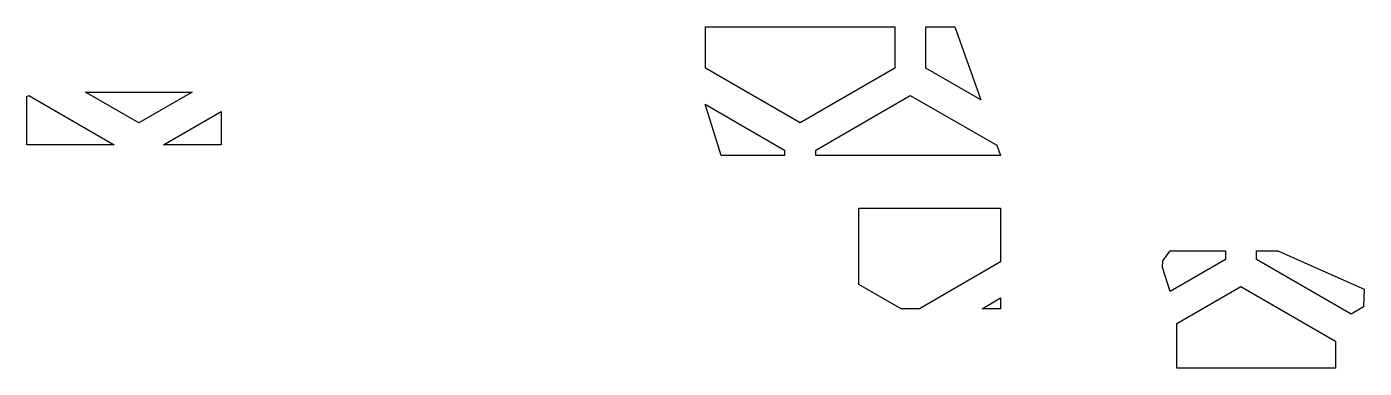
# Model space of a CAD drawing. Header units: millimetres. Extents: x 8.1 to 29.5, y 10.5 to 16.
import ezdxf

# ---------------------------------------------------------------- set-up
doc = ezdxf.new("R2010")
doc.units = ezdxf.units.MM

msp = doc.modelspace()

# ---------------------------------------------------------------- linework, layer by layer
for points in [[(21.991, 15.977), (21.991, 15.313), (20.476, 14.438), (18.96, 15.313), (18.96, 15.977), (21.991, 15.977)], [(22.955, 15.977), (23.369, 14.806), (22.491, 15.313), (22.491, 15.977), (22.955, 15.977)], [(8.086, 14.088), (8.086, 14.862), (8.117, 14.88), (9.489, 14.088), (8.086, 14.088)], [(10.735, 14.931), (9.882, 14.438), (9.029, 14.931), (10.735, 14.931)], [(23.683, 13.92), (20.726, 13.92), (20.726, 14.005), (22.241, 14.88), (23.626, 14.081), (23.683, 13.92)], [(10.276, 14.088), (11.199, 14.621), (11.199, 14.088), (10.276, 14.088)], [(19.21, 13.92), (18.953, 14.74), (20.226, 14.005), (20.226, 13.92), (19.21, 13.92)], [(22.093, 11.466), (21.417, 11.856), (21.417, 13.076), (23.688, 13.076), (23.688, 12.216), (22.39, 11.466), (22.093, 11.466)], [(26.28, 12.127), (26.285, 12.233), (26.405, 12.394), (27.288, 12.394), (27.288, 12.255), (26.402, 11.744), (26.28, 12.127)], [(28.126, 12.394), (29.513, 11.78), (29.501, 11.494), (29.303, 11.38), (27.788, 12.255), (27.788, 12.394), (28.126, 12.394)], [(26.513, 11.231), (27.538, 11.822), (29.053, 10.947), (29.053, 10.514), (26.513, 10.514), (26.513, 11.231)], [(23.39, 11.466), (23.688, 11.638), (23.688, 11.466), (23.39, 11.466)]]:
    msp.add_lwpolyline(points, close=True)

doc.saveas('drawing.dxf')
